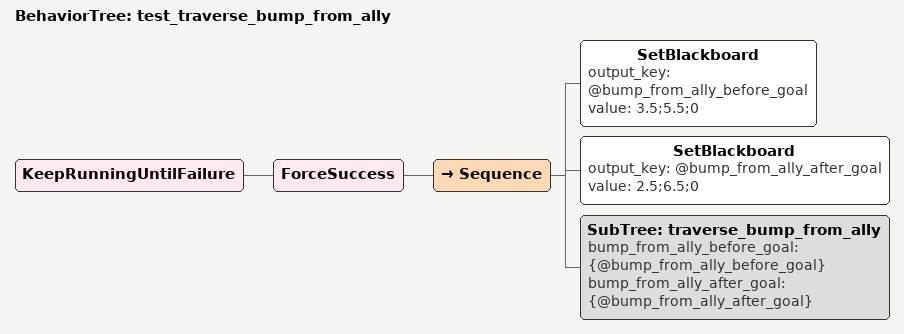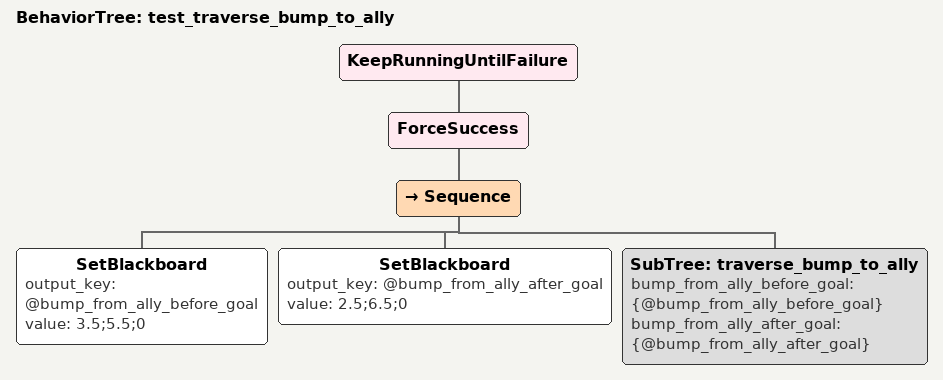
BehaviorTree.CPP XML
<BehaviorTree ID="test_traverse_bump_from_ally">
  <KeepRunningUntilFailure>
    <ForceSuccess>
      <Sequence>
        <!-- 测试覆盖区：需要自定义己方飞坡前后点时写在这里。 -->
        <SetBlackboard output_key="@bump_from_ally_before_goal" value="3.5;5.5;0"/>
        <SetBlackboard output_key="@bump_from_ally_after_goal" value="2.5;6.5;0"/>
        <SubTree ID="traverse_bump_from_ally" bump_from_ally_before_goal="{@bump_from_ally_before_goal}" bump_from_ally_after_goal="{@bump_from_ally_after_goal}"/>
      </Sequence>
    </ForceSuccess>
  </KeepRunningUntilFailure>
</BehaviorTree>

<BehaviorTree ID="test_traverse_bump_to_ally">
  <KeepRunningUntilFailure>
    <ForceSuccess>
      <Sequence>
        <!-- 测试覆盖区：需要自定义回己方飞坡前后点时写在这里。 -->
        <SetBlackboard output_key="@bump_from_ally_before_goal" value="3.5;5.5;0"/>
        <SetBlackboard output_key="@bump_from_ally_after_goal" value="2.5;6.5;0"/>
        <SubTree ID="traverse_bump_to_ally" bump_from_ally_before_goal="{@bump_from_ally_before_goal}" bump_from_ally_after_goal="{@bump_from_ally_after_goal}"/>
      </Sequence>
    </ForceSuccess>
  </KeepRunningUntilFailure>
</BehaviorTree>
